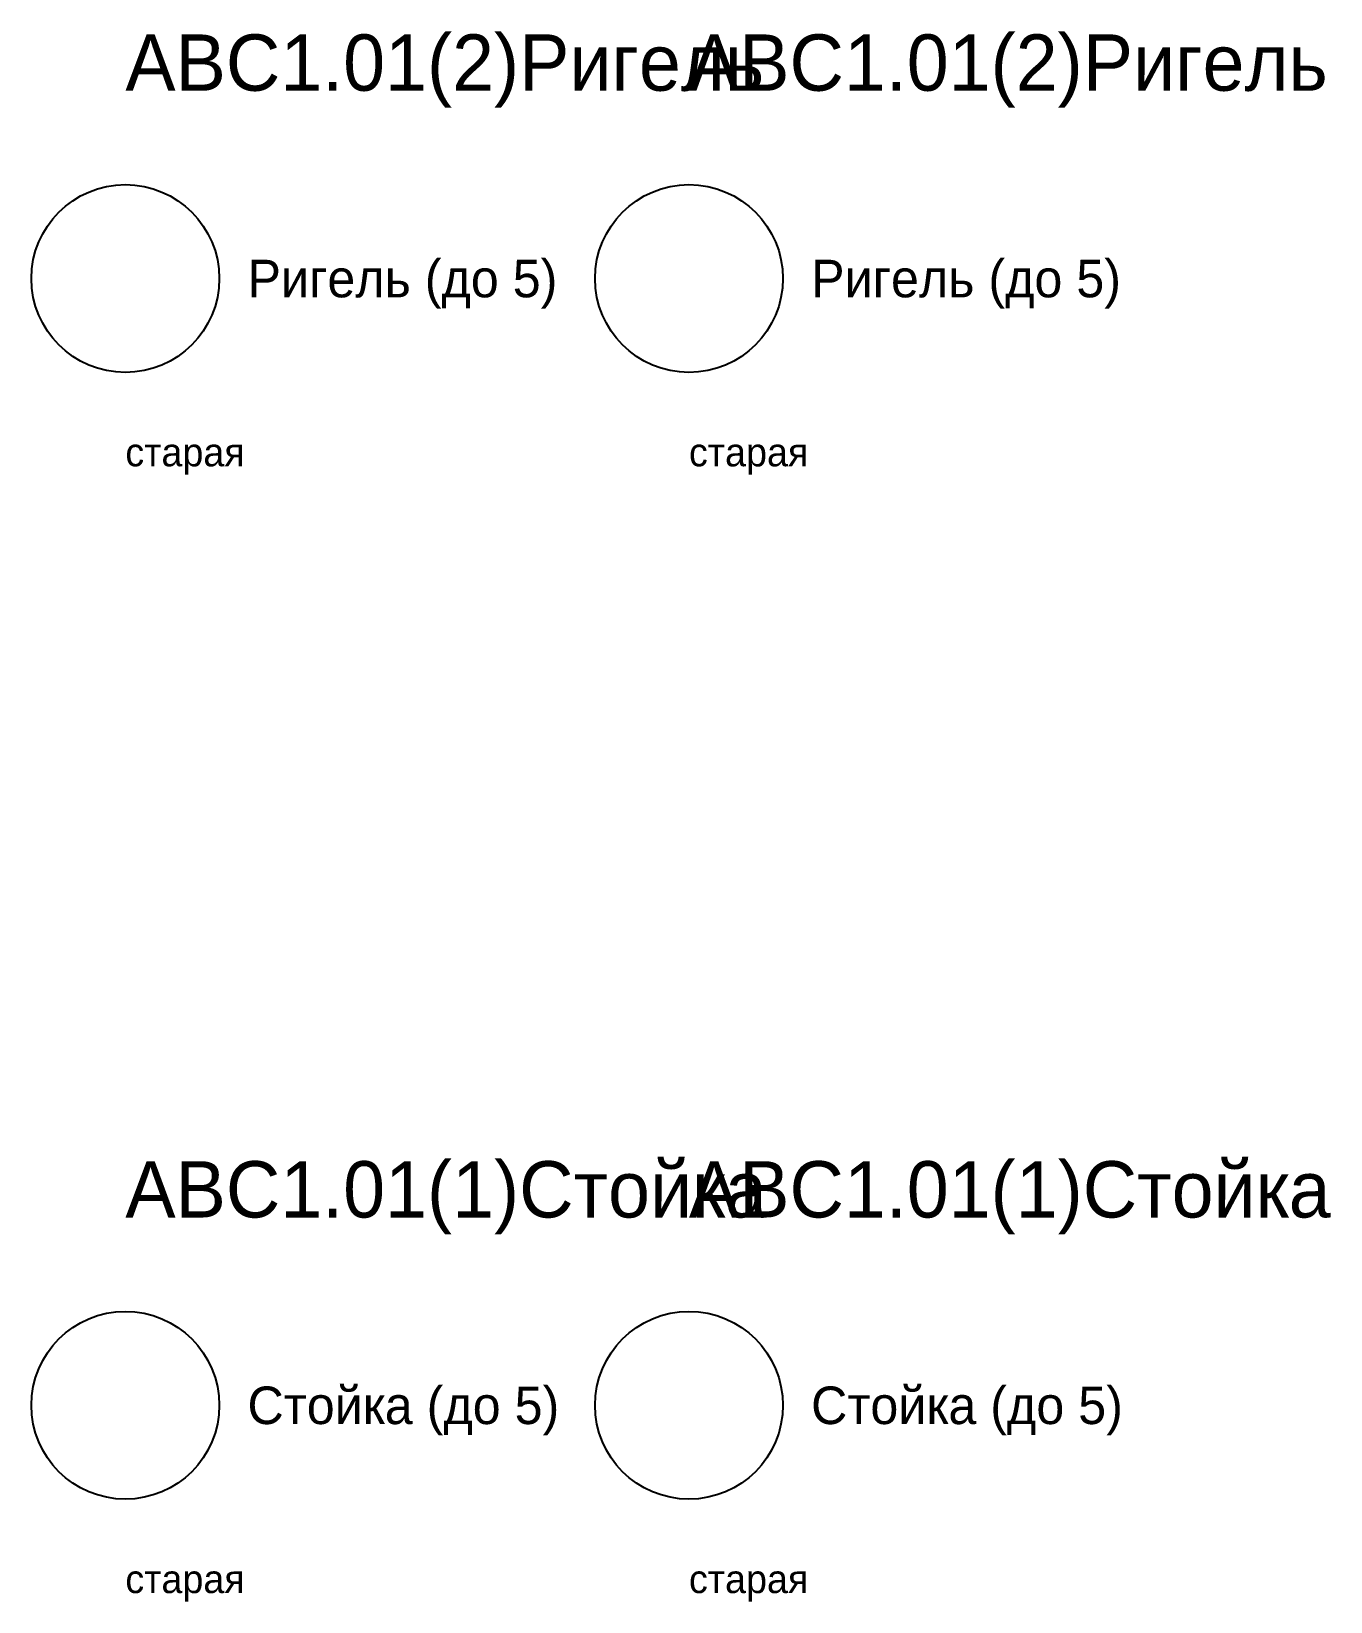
# Paper-space layout 'Лист 2' of a CAD drawing. Header units: millimetres. Extents: x 900 to 2283, y 791 to 2463.
import ezdxf

# ---------------------------------------------------------------- set-up
doc = ezdxf.new("R2010")
doc.units = ezdxf.units.MM

# ---------------------------------------------------------------- blocks, each defined once
blk = doc.blocks.new('Стойка')
blk.add_circle((0, 0), 100)
blk.add_text('Стойка (до 5)', height=40).set_placement((130, -20))
blk = doc.blocks.new('ABC1.01(1)Стойка')
blk.add_blockref('Стойка', (0, 0))
for s, height, p in [('ABC1.01(1)Стойка', 60, (0, 200)), ('старая', 30, (0, -200))]:
    blk.add_text(s, height=height).set_placement(p)
blk = doc.blocks.new('Ригель')
blk.add_circle((0, 0), 100)
blk.add_text('Ригель (до 5)', height=40).set_placement((130, -20))
blk = doc.blocks.new('ABC1.01(2)Ригель')
blk.add_blockref('Ригель', (0, 0))
for s, height, p in [('ABC1.01(2)Ригель', 60, (0, 200)), ('старая', 30, (0, -200))]:
    blk.add_text(s, height=height).set_placement(p)

psp = doc.layouts.new('Лист 2')

# ---------------------------------------------------------------- block references
for name, p in [('ABC1.01(2)Ригель', (1000, 2200)), ('ABC1.01(2)Ригель', (1600, 2200)), ('ABC1.01(1)Стойка', (1000, 1000)), ('ABC1.01(1)Стойка', (1600, 1000))]:
    psp.add_blockref(name, p)

doc.saveas('drawing.dxf')
